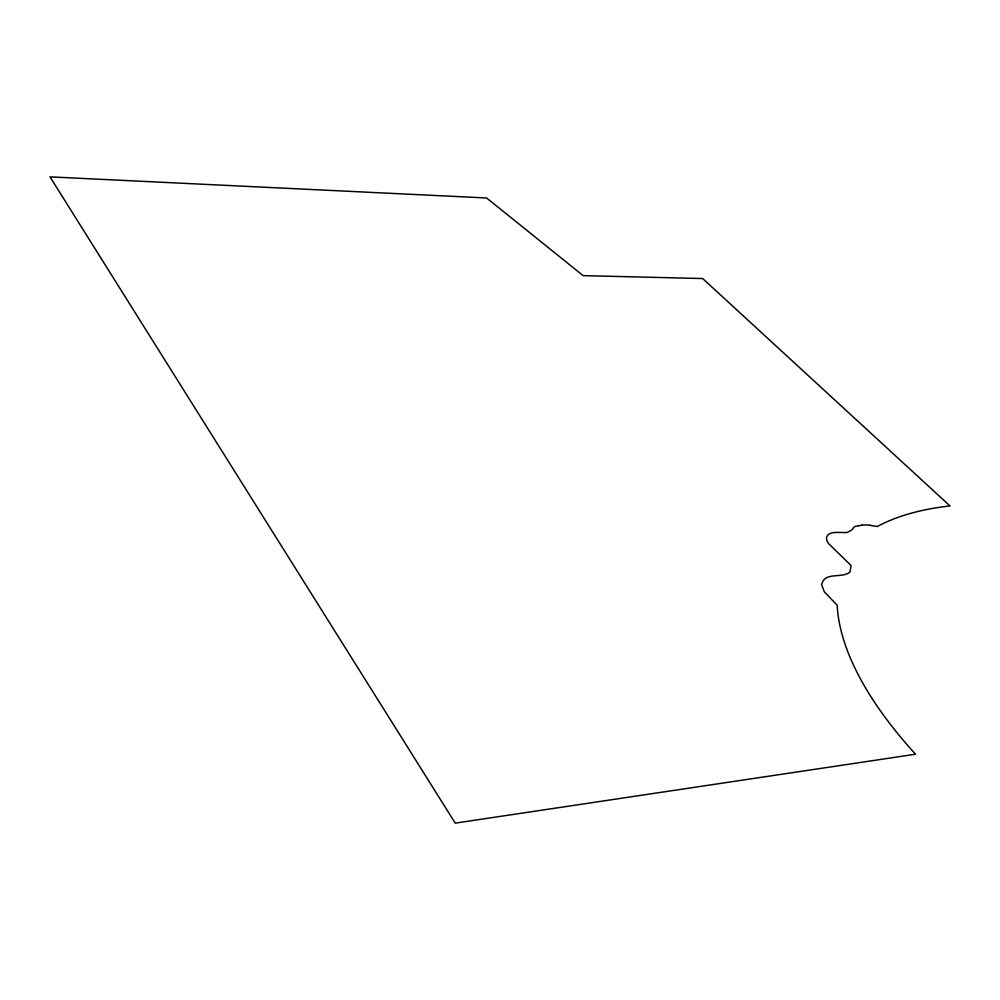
<?xml version="1.0" encoding="UTF-8"?>
<svg xmlns="http://www.w3.org/2000/svg" width="1000" height="1000" viewBox="0 0 1000 1000"><rect width="100%" height="100%" fill="white"/><g stroke="black" fill="none" stroke-linecap="round" stroke-linejoin="round"><path stroke-width="1.5" d="M858.662 525.7L861.838 525.275M870.263 525.4L877.188 526.525C899.663 514.6 924.862 508.775 950 505.938L702.7 278.55L583.125 275.637L486.613 197.975L50 176.863L455.238 823.138L915.562 754.225A412.212 181.925 27.9 0 1 837.175 605.262L824.262 591.737L821.65 584.725C824.35 571.188 841.85 578.962 850.025 572.025L851.075 565.5L828.6 543.612A21.675 9.912 22.1 0 1 836.75 532.425L846.963 532.55L851.712 530.05L854.25 526.912A12.2 5.475 22.2 0 1 855.263 526.45L855.788 526.287A40.6 18.312 22.6 0 1 858.675 525.712M861.725 525.175A31.463 14.138 22.5 0 1 870.15 525.225"/></g></svg>
